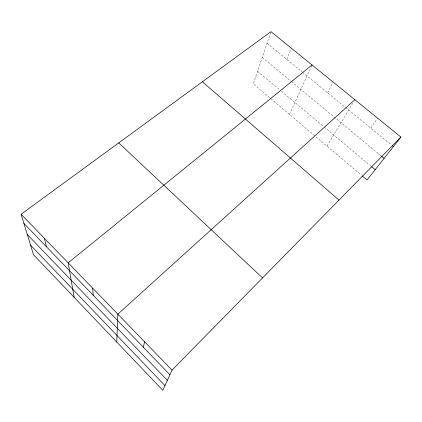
<?xml version="1.0" encoding="UTF-8"?>
<svg xmlns="http://www.w3.org/2000/svg" width="422" height="422" viewBox="0 0 422 422"><rect width="100%" height="100%" fill="white"/><g stroke="black" fill="none" stroke-linecap="round" stroke-linejoin="round"><path stroke-width="0.32" stroke-dasharray="2.11 1.58" d="M270.766 32.272L253.29 83.878L361.132 174.993M286.844 59.428L291.301 48.15M289.434 114.415L311.784 65.558M327.625 92.814L333.227 82.158M326.929 146.096L353.225 102.419M370.764 128.124L377.627 118.171M267.052 43.229L301.983 71.819M302.484 72.236L345.143 107.151M345.644 107.563L391.352 144.973M262.226 57.482L290.853 81.177M291.354 81.594L381.066 155.855M257.557 71.276L279.512 89.649M281.495 91.31L323.611 126.547M324.112 126.964L371.186 166.352"/><path stroke-width="0.63" d="M116.757 342.026L117.838 314.158L354.86 99.703M143.374 347.253L144.53 341.725M400.9 137.044L172.007 370.11L162.823 390.339L33.491 254.698L21.1 214.228L270.971 31.661L400.9 137.044L367.061 180.004L362.118 175.832M312.048 64.977L68.158 262.837L74.156 297.346M392.354 145.796L393.362 146.619M381.572 156.272L384.104 158.366M371.687 166.769L375.184 169.697M202.402 81.762L338.993 200.081M118.746 142.884L262.542 277.924M21.1 214.228L172.007 370.11M23.917 223.423L169.897 374.747M27.33 234.574L167.36 380.338M30.574 245.171L164.965 385.618M44.315 238.208L46.425 246.759M92.655 288.142L93.241 295.284"/></g></svg>
